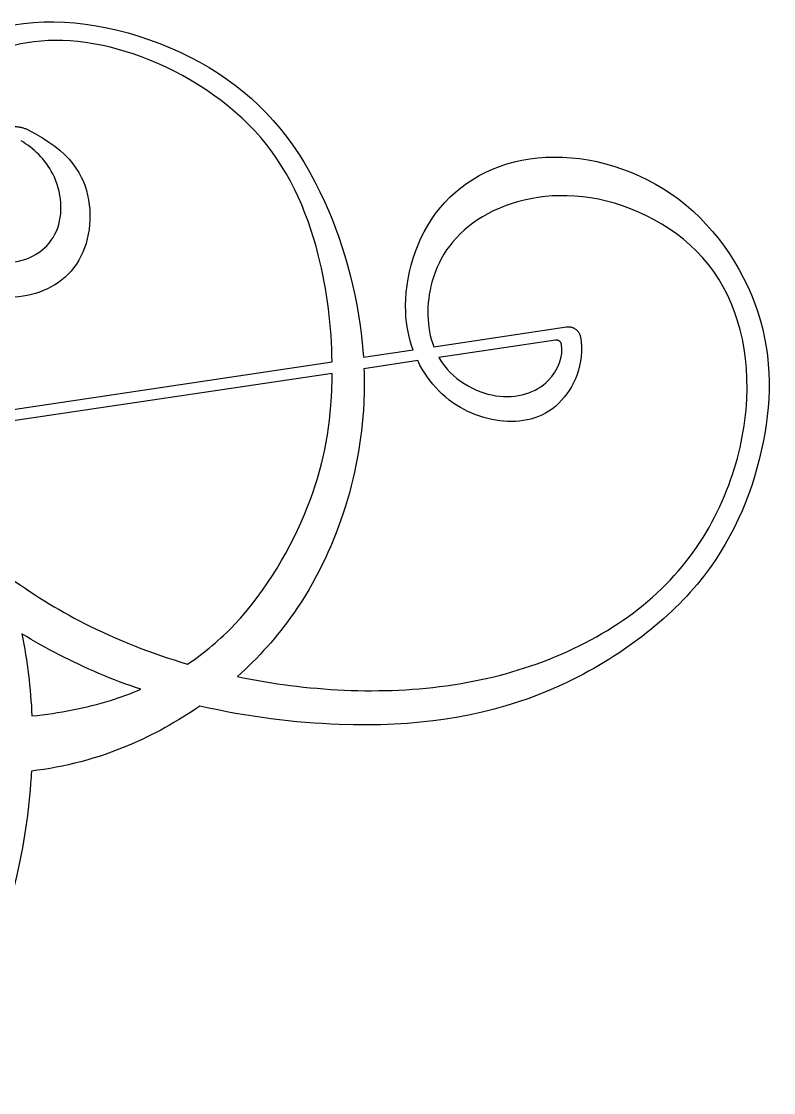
# Model space of a CAD drawing. Header units: millimetres. Extents: x -135 to 7155, y -215 to 2165.
# Drawn here: x 6241 to 6669, y -215 to 393 of the extents above; entities that cross this region are included whole.
import ezdxf

# ---------------------------------------------------------------- set-up
doc = ezdxf.new("R2010")
doc.units = ezdxf.units.MM
doc.header["$MEASUREMENT"] = 0
doc.layers.add('Default', color=18, linetype='Continuous')

msp = doc.modelspace()

# ---------------------------------------------------------------- linework, layer by layer
at = {"layer": 'Default'}
for p, q in [((6475.58, 208.61), (6551.07, 219.86)), ((6544.74, 212.32), (6478.5, 202.45)), ((6435.59, 202.65), (6463.86, 206.86)), ((6203.66, 168.09), (6417.85, 200.01)), ((6466.49, 200.66), (6435.92, 196.1)), ((6417.88, 193.41), (6195.19, 160.23))]:
    msp.add_line(p, q, dxfattribs=at)
for points, knots in [([(6063.57, 379.94), (6072.49, 364.23), (6119.76, 356.57), (6173.19, 371.52), (6256.07, 404.42), (6361.03, 370.07), (6414.31, 304.07), (6433.52, 234.95), (6435.59, 202.65)], [4963.739789, 4963.739789, 4963.739789, 4963.739789, 4974.118547, 4986.613151, 4999.107756, 5011.60236, 5024.096964, 5033.966914, 5033.966914, 5033.966914, 5033.966914]), ([(6417.85, 200.01), (6417.52, 219.62), (6412.07, 267.28), (6381.33, 335.81), (6303.77, 381.98), (6232.7, 386), (6189.09, 353.34), (6181.87, 323.35), (6182.53, 309.4)], [1529.994389, 1529.994389, 1529.994389, 1529.994389, 1537.594859, 1547.273994, 1556.95313, 1566.632265, 1576.311401, 1585.743133, 1585.743133, 1585.743133, 1585.743133]), ([(6244.8, 331.95), (6269.34, 319.64), (6285.55, 290.73), (6274.23, 246.28), (6234.57, 232.38), (6197.85, 243.54), (6176.52, 274.09), (6173.37, 296.05), (6173.18, 297.73)], [1449.990456, 1449.990456, 1449.990456, 1449.990456, 1456.426621, 1463.533796, 1470.640971, 1477.748146, 1484.855321, 1485.428457, 1485.428457, 1485.428457, 1485.428457]), ([(6183.21, 302.5), (6185.04, 290.47), (6196.11, 266.69), (6237.53, 250.33), (6266.56, 271.52), (6263.26, 306.89), (6247.99, 321.63), (6241.08, 325.56)], [517.903048, 517.903048, 517.903048, 517.903048, 526.254595, 535.93373, 545.612865, 555.292, 563.171565, 563.171565, 563.171565, 563.171565]), ([(6463.86, 206.86), (6461.48, 213.34), (6456.24, 238.21), (6471.7, 293.7), (6535.89, 325.67), (6620.72, 301.26), (6670.35, 223.73), (6665.49, 144.02), (6630.89, 66.8), (6539.23, 3.27), (6443.42, -10.81), (6369.74, -1.91), (6342.72, 4.38)], [5037.471675, 5037.471675, 5037.471675, 5037.471675, 5042.396004, 5054.458725, 5066.521445, 5078.584166, 5090.646886, 5102.709606, 5114.772327, 5126.835047, 5138.897768, 5145.910232, 5145.910232, 5145.910232, 5145.910232]), ([(6363.98, 21.14), (6372.57, 19.34), (6421.55, 10.82), (6516.13, 12.44), (6623.56, 70.74), (6663.47, 175.52), (6640.98, 263.57), (6562.58, 302.31), (6497.01, 286.38), (6470.98, 249.15), (6471.38, 219.64), (6475.58, 208.61)], [1422.332357, 1422.332357, 1422.332357, 1422.332357, 1424.792501, 1436.159544, 1447.526587, 1458.893629, 1470.260672, 1481.627714, 1492.994757, 1504.361799, 1513.790771, 1513.790771, 1513.790771, 1513.790771]), ([(6558.96, 214.19), (6561.71, 198.78), (6547.6, 168.98), (6513.22, 162.92), (6483.07, 175.59), (6469.74, 193.96), (6466.49, 200.66)], [1359.027641, 1359.027641, 1359.027641, 1359.027641, 1369.602127, 1381.664848, 1393.727569, 1399.233838, 1399.233838, 1399.233838, 1399.233838]), ([(6478.5, 202.45), (6478.56, 202.34), (6485.65, 190.23), (6511.91, 175.13), (6543.26, 185.68), (6549.28, 203.53), (6548.22, 209.8)], [198.530983, 198.530983, 198.530983, 198.530983, 198.630563, 209.997605, 221.364647, 231.127471, 231.127471, 231.127471, 231.127471]), ([(6435.92, 196.1), (6436.15, 189.64), (6435.96, 141.54), (6414.67, 74.74), (6375.84, 31.73), (6363.98, 21.14)], [1403.02413, 1403.02413, 1403.02413, 1403.02413, 1404.984362, 1417.478966, 1422.332357, 1422.332357, 1422.332357, 1422.332357]), ([(6335.72, 28.22), (6345.51, 34.75), (6374.7, 59.6), (6408.7, 118.96), (6417.21, 163.03), (6417.86, 190.32), (6417.88, 193.41)], [576.079549, 576.079549, 576.079549, 576.079549, 580.265907, 589.945042, 599.624178, 600.844413, 600.844413, 600.844413, 600.844413]), ([(6232.53, 78.87), (6246.83, 68.52), (6278.26, 48.78), (6315.01, 34.29), (6335.72, 28.22)], [637.784445, 637.784445, 637.784445, 637.784445, 643.117921, 649.278123, 649.278123, 649.278123, 649.278123]), ([(6309.05, 13.89), (6301, 16.59), (6277.71, 25.37), (6255.66, 36.87), (6241.44, 45.43)], [264.204692, 264.204692, 264.204692, 264.204692, 266.325934, 270.410318, 270.410318, 270.410318, 270.410318]), ([(6247.2, -1.24), (6262.98, 0.3), (6284.7, 4.66), (6303.57, 11.57), (6309.05, 13.89)], [275.888881, 275.888881, 275.888881, 275.888881, 280.463542, 282.456454, 282.456454, 282.456454, 282.456454]), ([(6342.72, 4.38), (6329.85, -4.55), (6298.25, -21.85), (6265.76, -30.42), (6246.95, -32.58)], [5145.910232, 5145.910232, 5145.910232, 5145.910232, 5150.774601, 5157.234509, 5157.234509, 5157.234509, 5157.234509]), ([(6246.95, -32.58), (6246.82, -34.91), (6244.11, -75.9), (6224.72, -160.8), (6156.37, -213.79), (6095.88, -216.04), (6052.65, -185.49), (6034.99, -137.18), (6058.21, -85.02), (6080.72, -74.34)], [5157.234509, 5157.234509, 5157.234509, 5157.234509, 5158.033192, 5171.229308, 5184.425424, 5197.621541, 5210.817657, 5224.013774, 5236.193004, 5236.193004, 5236.193004, 5236.193004])]:
    msp.add_open_spline(points, degree=3, knots=knots, dxfattribs=at)
for points, weights in [([(6230.17, 332.1), (6237.52, 335.6), (6244.8, 331.95)], [1, 0.898347839234, 1]), ([(6551.07, 219.86), (6557.76, 220.85), (6558.96, 214.19)], [1, 0.717280545751, 1]), ([(6548.22, 209.8), (6547.71, 212.76), (6544.74, 212.32)], [1, 0.714417558358, 1])]:
    msp.add_rational_spline(points, weights, degree=2, dxfattribs=at)
msp.add_open_spline([(6241.44, 45.43), (6244.66, 29.85), (6246.54, 14.39), (6247.2, -1.24)], degree=3, dxfattribs=at)

doc.saveas('drawing.dxf')
